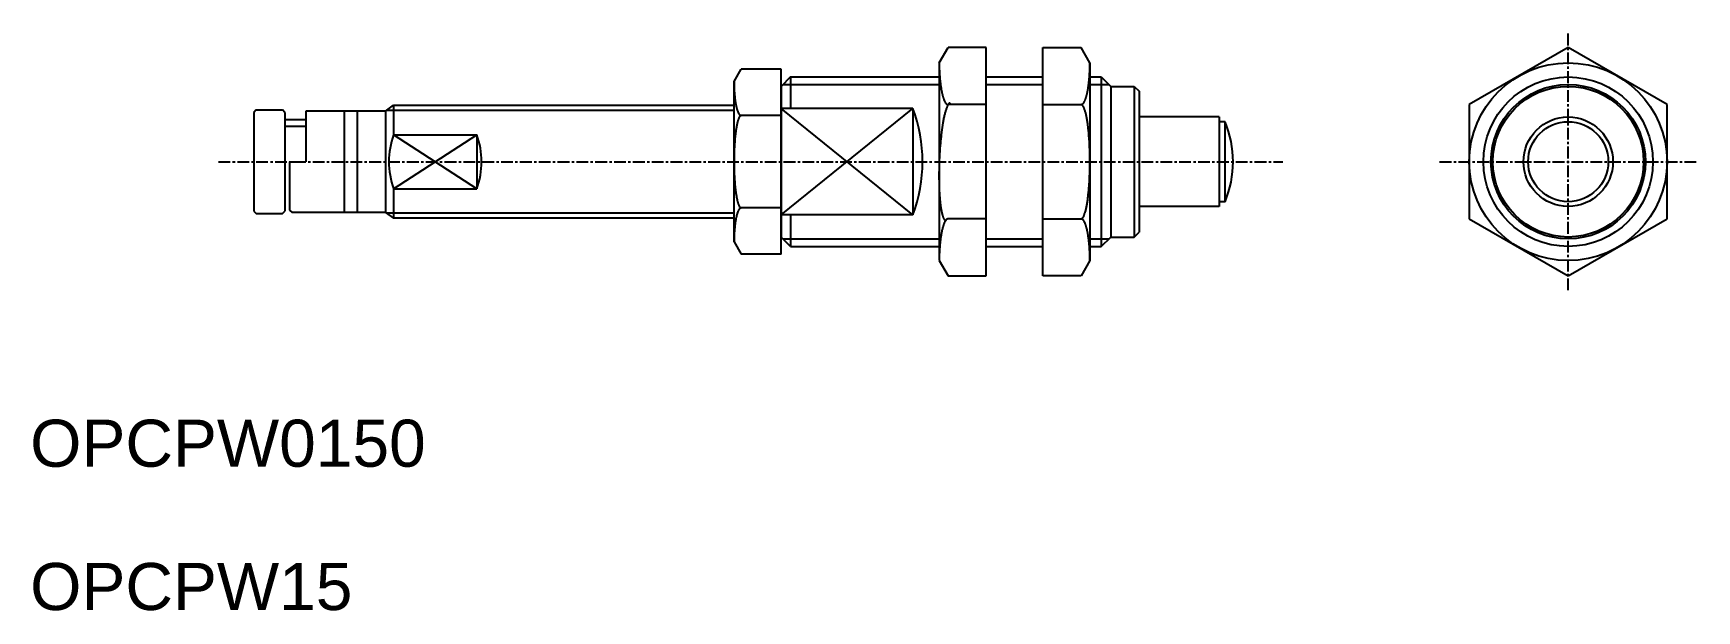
# Model space of a CAD drawing. Extents: x 38 to 214, y 144 to 205.
import ezdxf
from ezdxf.enums import TextEntityAlignment as Align

# ---------------------------------------------------------------- set-up
doc = ezdxf.new("R2010")
doc.units = 0
doc.linetypes.add('CENTER', pattern=[2, 1.25, -0.25, 0.25, -0.25])
doc.layers.get('0').update_dxf_attribs({"linetype": 'CONTINUOUS'})
doc.layers.add('CENTER', color=1, linetype='CENTER')

msp = doc.modelspace()

# ---------------------------------------------------------------- linework, layer by layer
at = {"color": 7, "linetype": 'CONTINUOUS'}
for p, q in [((133.88, 201.8), (134.82, 203.42)), ((138.88, 203.42), (134.82, 203.42)), ((138.88, 179.17), (138.88, 203.42)), ((144.88, 179.17), (144.88, 203.42)), ((144.88, 203.42), (148.95, 203.42)), ((149.88, 201.8), (148.95, 203.42)), ((200.66, 203.42), (190.16, 197.36)), ((211.16, 197.36), (200.66, 203.42)), ((133.88, 201.8), (133.88, 180.79)), ((149.88, 201.8), (149.88, 180.79)), ((118.09, 200.3), (117.09, 199.3)), ((118.09, 200.3), (118.09, 196.95)), ((118.09, 200.3), (133.88, 200.3)), ((138.88, 200.3), (144.88, 200.3)), ((149.88, 200.3), (151.09, 200.3)), ((151.09, 200.3), (151.09, 182.3)), ((151.09, 200.3), (152.09, 199.3)), ((117.09, 199.3), (117.09, 183.3)), ((152.09, 199.3), (152.09, 183.3)), ((152.09, 199.3), (154.59, 199.3)), ((154.59, 199.3), (154.59, 183.3)), ((154.59, 199.3), (155.09, 198.8)), ((155.09, 198.8), (155.09, 183.8)), ((117.09, 185.64), (131.09, 196.95)), ((131.09, 185.64), (117.09, 196.95)), ((131.09, 196.95), (117.09, 196.95)), ((131.09, 196.95), (131.09, 185.64)), ((138.88, 197.36), (134.82, 197.36)), ((144.88, 197.36), (148.95, 197.36)), ((163.59, 196.05), (155.09, 196.05)), ((163.59, 196.05), (163.59, 186.55)), ((190.16, 197.36), (190.16, 185.23)), ((211.16, 185.23), (211.16, 197.36)), ((164.23, 195.55), (163.59, 195.55)), ((164.23, 187.05), (164.23, 195.55)), ((131.09, 185.64), (117.09, 185.64)), ((118.09, 185.64), (118.09, 182.3)), ((163.59, 186.55), (155.09, 186.55)), ((164.23, 187.05), (163.59, 187.05)), ((138.88, 185.23), (134.82, 185.23)), ((144.88, 185.23), (148.95, 185.23)), ((154.59, 183.3), (155.09, 183.8)), ((190.16, 185.23), (200.66, 179.17)), ((200.66, 179.17), (211.16, 185.23)), ((118.09, 182.3), (117.09, 183.3)), ((118.09, 182.3), (133.88, 182.3)), ((138.88, 182.3), (144.88, 182.3)), ((149.88, 182.3), (151.09, 182.3)), ((151.09, 182.3), (152.09, 183.3)), ((152.09, 183.3), (154.59, 183.3)), ((133.88, 180.79), (134.82, 179.17)), ((149.88, 180.79), (148.95, 179.17)), ((134.82, 179.17), (138.88, 179.17)), ((148.95, 179.17), (144.88, 179.17))]:
    msp.add_line(p, q, dxfattribs=at)
at = {"color": 3, "linetype": 'CONTINUOUS'}
for p, q in [((112.09, 199.8), (112.84, 201.11)), ((112.09, 182.79), (112.09, 199.8)), ((117.09, 201.11), (112.84, 201.11)), ((117.09, 181.48), (117.09, 201.11)), ((117.29, 199.5), (133.88, 199.5)), ((138.88, 199.5), (144.88, 199.5)), ((149.88, 199.5), (151.89, 199.5)), ((61.34, 196.8), (61.09, 196.54)), ((61.09, 196.54), (61.09, 191.3)), ((61.34, 196.8), (64.14, 196.8)), ((64.39, 196.54), (64.14, 196.8)), ((64.39, 196.54), (64.39, 191.3)), ((75.09, 196.68), (66.64, 196.68)), ((66.64, 196.68), (66.64, 191.3)), ((70.69, 196.68), (70.69, 185.91)), ((72.09, 196.68), (72.09, 185.95)), ((75.09, 196.68), (75.94, 197.3)), ((75.09, 196.68), (75.09, 185.91)), ((112.09, 196.75), (75.17, 196.75)), ((75.94, 197.3), (112.09, 197.3)), ((75.94, 197.3), (75.94, 194.16)), ((117.09, 196.2), (112.84, 196.2)), ((64.39, 195.77), (66.64, 195.77)), ((64.39, 195.08), (66.64, 195.08)), ((75.94, 194.16), (84.79, 194.16)), ((75.94, 188.43), (84.79, 194.16)), ((84.79, 188.43), (75.94, 194.16)), ((84.79, 194.16), (84.79, 188.43)), ((61.09, 191.3), (61.09, 186.05)), ((64.39, 191.3), (64.39, 186.05)), ((64.9, 191.29), (64.9, 186.16)), ((64.9, 191.29), (66.64, 191.29)), ((75.94, 188.43), (84.79, 188.43)), ((75.94, 188.43), (75.94, 185.3)), ((61.09, 186.05), (61.34, 185.8)), ((61.34, 185.8), (64.14, 185.8)), ((64.14, 185.8), (64.39, 186.05)), ((64.9, 186.16), (65.16, 185.91)), ((75.09, 185.91), (65.16, 185.91)), ((75.09, 185.91), (75.94, 185.3)), ((112.09, 185.85), (75.17, 185.85)), ((117.09, 186.39), (112.84, 186.39)), ((112.09, 185.3), (75.94, 185.3)), ((112.09, 182.79), (112.85, 181.48)), ((117.29, 183.1), (133.88, 183.1)), ((138.88, 183.1), (144.88, 183.1)), ((149.88, 183.1), (151.89, 183.1)), ((117.09, 181.48), (112.85, 181.48))]:
    msp.add_line(p, q, dxfattribs=at)
at = {"color": 7, "linetype": 'CONTINUOUS'}
for points in [[(133.88, 201.8, 0), (133.88, 201.74, 0), (133.88, 201.69, 0), (133.88, 201.64, 0), (133.88, 201.58, 0), (133.88, 201.53, 0), (133.88, 201.47, 0), (133.88, 201.42, 0), (133.89, 201.36, 0), (133.89, 201.31, 0), (133.89, 201.26, 0), (133.89, 201.2, 0), (133.89, 201.15, 0), (133.89, 201.09, 0), (133.89, 201.04, 0), (133.9, 200.99, 0), (133.9, 200.93, 0), (133.9, 200.88, 0), (133.9, 200.83, 0), (133.91, 200.77, 0), (133.91, 200.72, 0), (133.91, 200.67, 0), (133.91, 200.61, 0), (133.92, 200.56, 0), (133.92, 200.51, 0), (133.92, 200.46, 0), (133.93, 200.41, 0), (133.93, 200.35, 0), (133.94, 200.3, 0), (133.94, 200.25, 0), (133.94, 200.2, 0), (133.95, 200.15, 0), (133.95, 200.1, 0), (133.96, 200.05, 0), (133.96, 200, 0), (133.97, 199.95, 0), (133.97, 199.9, 0), (133.98, 199.85, 0), (133.98, 199.8, 0), (133.99, 199.75, 0), (133.99, 199.71, 0), (134, 199.66, 0), (134, 199.61, 0), (134.01, 199.56, 0), (134.01, 199.52, 0), (134.02, 199.47, 0), (134.03, 199.42, 0), (134.03, 199.38, 0), (134.04, 199.33, 0), (134.05, 199.29, 0), (134.05, 199.24, 0), (134.06, 199.2, 0), (134.07, 199.15, 0), (134.07, 199.11, 0), (134.08, 199.07, 0), (134.09, 199.02, 0), (134.09, 198.98, 0), (134.1, 198.94, 0), (134.11, 198.9, 0), (134.12, 198.86, 0), (134.12, 198.82, 0), (134.13, 198.78, 0), (134.14, 198.74, 0), (134.15, 198.7, 0), (134.16, 198.66, 0), (134.16, 198.62, 0), (134.17, 198.58, 0), (134.18, 198.54, 0), (134.19, 198.51, 0), (134.2, 198.47, 0), (134.21, 198.44, 0), (134.21, 198.4, 0), (134.22, 198.37, 0), (134.23, 198.33, 0), (134.24, 198.3, 0), (134.25, 198.26, 0), (134.26, 198.23, 0), (134.27, 198.2, 0), (134.28, 198.17, 0), (134.29, 198.14, 0), (134.3, 198.11, 0), (134.31, 198.08, 0), (134.32, 198.05, 0), (134.33, 198.02, 0), (134.34, 197.99, 0), (134.35, 197.96, 0), (134.36, 197.93, 0), (134.37, 197.91, 0), (134.38, 197.88, 0), (134.39, 197.86, 0), (134.4, 197.83, 0), (134.41, 197.81, 0), (134.42, 197.78, 0), (134.43, 197.76, 0), (134.44, 197.74, 0), (134.45, 197.72, 0), (134.46, 197.7, 0), (134.47, 197.68, 0), (134.48, 197.66, 0), (134.49, 197.64, 0), (134.5, 197.62, 0), (134.51, 197.6, 0), (134.52, 197.58, 0), (134.53, 197.56, 0), (134.55, 197.55, 0), (134.56, 197.53, 0), (134.57, 197.52, 0), (134.58, 197.5, 0), (134.59, 197.49, 0), (134.6, 197.48, 0), (134.61, 197.47, 0), (134.62, 197.45, 0), (134.63, 197.44, 0), (134.65, 197.43, 0), (134.66, 197.42, 0), (134.67, 197.41, 0), (134.68, 197.41, 0), (134.69, 197.4, 0), (134.7, 197.39, 0), (134.71, 197.38, 0), (134.73, 197.38, 0), (134.74, 197.37, 0), (134.75, 197.37, 0), (134.76, 197.37, 0), (134.77, 197.36, 0), (134.78, 197.36, 0), (134.79, 197.36, 0), (134.81, 197.36, 0), (134.82, 197.36, 0)], [(148.95, 197.36, 0), (148.96, 197.36, 0), (148.97, 197.36, 0), (148.98, 197.36, 0), (148.99, 197.36, 0), (149, 197.37, 0), (149.01, 197.37, 0), (149.03, 197.37, 0), (149.04, 197.38, 0), (149.05, 197.38, 0), (149.06, 197.39, 0), (149.07, 197.4, 0), (149.08, 197.41, 0), (149.09, 197.41, 0), (149.11, 197.42, 0), (149.12, 197.43, 0), (149.13, 197.44, 0), (149.14, 197.45, 0), (149.15, 197.47, 0), (149.16, 197.48, 0), (149.17, 197.49, 0), (149.18, 197.5, 0), (149.19, 197.52, 0), (149.21, 197.53, 0), (149.22, 197.55, 0), (149.23, 197.56, 0), (149.24, 197.58, 0), (149.25, 197.6, 0), (149.26, 197.62, 0), (149.27, 197.64, 0), (149.28, 197.66, 0), (149.29, 197.68, 0), (149.3, 197.7, 0), (149.31, 197.72, 0), (149.32, 197.74, 0), (149.34, 197.76, 0), (149.35, 197.78, 0), (149.36, 197.81, 0), (149.37, 197.83, 0), (149.38, 197.86, 0), (149.39, 197.88, 0), (149.4, 197.91, 0), (149.41, 197.93, 0), (149.42, 197.96, 0), (149.43, 197.99, 0), (149.44, 198.02, 0), (149.45, 198.05, 0), (149.46, 198.08, 0), (149.47, 198.11, 0), (149.47, 198.14, 0), (149.48, 198.17, 0), (149.49, 198.2, 0), (149.5, 198.23, 0), (149.51, 198.26, 0), (149.52, 198.3, 0), (149.53, 198.33, 0), (149.54, 198.37, 0), (149.55, 198.4, 0), (149.56, 198.44, 0), (149.57, 198.47, 0), (149.57, 198.51, 0), (149.58, 198.54, 0), (149.59, 198.58, 0), (149.6, 198.62, 0), (149.61, 198.66, 0), (149.62, 198.7, 0), (149.62, 198.74, 0), (149.63, 198.78, 0), (149.64, 198.82, 0), (149.65, 198.86, 0), (149.65, 198.9, 0), (149.66, 198.94, 0), (149.67, 198.98, 0), (149.68, 199.02, 0), (149.68, 199.07, 0), (149.69, 199.11, 0), (149.7, 199.15, 0), (149.7, 199.2, 0), (149.71, 199.24, 0), (149.72, 199.29, 0), (149.72, 199.33, 0), (149.73, 199.38, 0), (149.74, 199.42, 0), (149.74, 199.47, 0), (149.75, 199.52, 0), (149.75, 199.56, 0), (149.76, 199.61, 0), (149.77, 199.66, 0), (149.77, 199.71, 0), (149.78, 199.75, 0), (149.78, 199.8, 0), (149.79, 199.85, 0), (149.79, 199.9, 0), (149.8, 199.95, 0), (149.8, 200, 0), (149.81, 200.05, 0), (149.81, 200.1, 0), (149.81, 200.15, 0), (149.82, 200.2, 0), (149.82, 200.25, 0), (149.83, 200.3, 0), (149.83, 200.35, 0), (149.83, 200.41, 0), (149.84, 200.46, 0), (149.84, 200.51, 0), (149.84, 200.56, 0), (149.85, 200.61, 0), (149.85, 200.67, 0), (149.85, 200.72, 0), (149.86, 200.77, 0), (149.86, 200.83, 0), (149.86, 200.88, 0), (149.86, 200.93, 0), (149.87, 200.99, 0), (149.87, 201.04, 0), (149.87, 201.09, 0), (149.87, 201.15, 0), (149.87, 201.2, 0), (149.87, 201.26, 0), (149.88, 201.31, 0), (149.88, 201.36, 0), (149.88, 201.42, 0), (149.88, 201.47, 0), (149.88, 201.53, 0), (149.88, 201.58, 0), (149.88, 201.64, 0), (149.88, 201.69, 0), (149.88, 201.74, 0), (149.88, 201.8, 0)], [(135.02, 197.54, 0), (135, 197.53, 0), (134.97, 197.52, 0), (134.95, 197.51, 0), (134.93, 197.49, 0), (134.9, 197.47, 0), (134.88, 197.44, 0), (134.86, 197.41, 0), (134.83, 197.38, 0), (134.81, 197.34, 0), (134.79, 197.3, 0), (134.76, 197.26, 0), (134.74, 197.21, 0), (134.71, 197.16, 0), (134.69, 197.11, 0), (134.67, 197.05, 0), (134.64, 196.99, 0), (134.62, 196.92, 0), (134.6, 196.85, 0), (134.57, 196.78, 0), (134.55, 196.71, 0), (134.53, 196.63, 0), (134.51, 196.55, 0), (134.48, 196.46, 0), (134.46, 196.38, 0), (134.44, 196.28, 0), (134.42, 196.19, 0), (134.4, 196.09, 0), (134.38, 195.99, 0), (134.35, 195.89, 0), (134.33, 195.79, 0), (134.31, 195.68, 0), (134.29, 195.57, 0), (134.27, 195.45, 0), (134.25, 195.34, 0), (134.24, 195.22, 0), (134.22, 195.1, 0), (134.2, 194.98, 0), (134.18, 194.85, 0), (134.16, 194.73, 0), (134.15, 194.6, 0), (134.13, 194.46, 0), (134.11, 194.33, 0), (134.1, 194.2, 0), (134.08, 194.06, 0), (134.07, 193.92, 0), (134.05, 193.78, 0), (134.04, 193.64, 0), (134.02, 193.5, 0), (134.01, 193.35, 0), (134, 193.21, 0), (133.99, 193.06, 0), (133.97, 192.91, 0), (133.96, 192.77, 0), (133.95, 192.62, 0), (133.94, 192.47, 0), (133.93, 192.31, 0), (133.92, 192.16, 0), (133.91, 192.01, 0), (133.91, 191.86, 0), (133.9, 191.71, 0), (133.89, 191.55, 0), (133.89, 191.4, 0), (133.88, 191.25, 0), (133.87, 191.09, 0), (133.87, 190.94, 0), (133.87, 190.79, 0), (133.86, 190.63, 0), (133.86, 190.48, 0), (133.86, 190.33, 0), (133.85, 190.18, 0), (133.85, 190.03, 0), (133.85, 189.88, 0), (133.85, 189.73, 0), (133.85, 189.58, 0), (133.85, 189.43, 0), (133.86, 189.29, 0), (133.86, 189.14, 0), (133.86, 189, 0), (133.86, 188.86, 0), (133.87, 188.72, 0), (133.87, 188.58, 0), (133.88, 188.44, 0), (133.88, 188.31, 0), (133.89, 188.17, 0), (133.9, 188.04, 0), (133.9, 187.91, 0), (133.91, 187.78, 0), (133.92, 187.66, 0), (133.93, 187.53, 0), (133.94, 187.41, 0), (133.95, 187.29, 0), (133.96, 187.18, 0), (133.97, 187.06, 0), (133.98, 186.95, 0), (133.99, 186.84, 0), (134.01, 186.74, 0), (134.02, 186.63, 0), (134.03, 186.53, 0), (134.05, 186.43, 0), (134.06, 186.34, 0), (134.08, 186.25, 0), (134.09, 186.16, 0), (134.11, 186.07, 0), (134.12, 185.99, 0), (134.14, 185.91, 0), (134.16, 185.83, 0), (134.18, 185.76, 0), (134.19, 185.69, 0), (134.21, 185.63, 0), (134.23, 185.56, 0), (134.25, 185.5, 0), (134.27, 185.45, 0), (134.29, 185.4, 0), (134.31, 185.35, 0), (134.33, 185.3, 0), (134.35, 185.26, 0), (134.37, 185.22, 0), (134.39, 185.19, 0), (134.41, 185.16, 0), (134.43, 185.13, 0), (134.46, 185.11, 0), (134.48, 185.09, 0), (134.5, 185.07, 0), (134.52, 185.06, 0), (134.54, 185.05, 0), (134.57, 185.05, 0), (134.59, 185.05, 0), (134.61, 185.05, 0)], [(148.95, 185.23, 0), (148.97, 185.23, 0), (148.99, 185.24, 0), (149.01, 185.25, 0), (149.04, 185.26, 0), (149.06, 185.28, 0), (149.08, 185.3, 0), (149.11, 185.32, 0), (149.13, 185.35, 0), (149.15, 185.38, 0), (149.17, 185.41, 0), (149.19, 185.45, 0), (149.22, 185.49, 0), (149.24, 185.54, 0), (149.26, 185.59, 0), (149.28, 185.64, 0), (149.3, 185.69, 0), (149.32, 185.75, 0), (149.35, 185.82, 0), (149.37, 185.88, 0), (149.39, 185.95, 0), (149.41, 186.02, 0), (149.43, 186.1, 0), (149.45, 186.17, 0), (149.47, 186.25, 0), (149.48, 186.34, 0), (149.5, 186.43, 0), (149.52, 186.52, 0), (149.54, 186.61, 0), (149.56, 186.7, 0), (149.57, 186.8, 0), (149.59, 186.9, 0), (149.61, 187.01, 0), (149.62, 187.12, 0), (149.64, 187.22, 0), (149.65, 187.34, 0), (149.67, 187.45, 0), (149.68, 187.57, 0), (149.7, 187.68, 0), (149.71, 187.8, 0), (149.72, 187.93, 0), (149.74, 188.05, 0), (149.75, 188.18, 0), (149.76, 188.31, 0), (149.77, 188.44, 0), (149.78, 188.57, 0), (149.79, 188.7, 0), (149.8, 188.84, 0), (149.81, 188.98, 0), (149.82, 189.11, 0), (149.83, 189.25, 0), (149.83, 189.39, 0), (149.84, 189.54, 0), (149.85, 189.68, 0), (149.85, 189.82, 0), (149.86, 189.97, 0), (149.86, 190.11, 0), (149.87, 190.26, 0), (149.87, 190.41, 0), (149.87, 190.55, 0), (149.88, 190.7, 0), (149.88, 190.85, 0), (149.88, 191, 0), (149.88, 191.15, 0), (149.88, 191.3, 0), (149.88, 191.44, 0), (149.88, 191.59, 0), (149.88, 191.74, 0), (149.88, 191.89, 0), (149.87, 192.04, 0), (149.87, 192.18, 0), (149.87, 192.33, 0), (149.86, 192.48, 0), (149.86, 192.62, 0), (149.85, 192.77, 0), (149.85, 192.91, 0), (149.84, 193.06, 0), (149.83, 193.2, 0), (149.83, 193.34, 0), (149.82, 193.48, 0), (149.81, 193.62, 0), (149.8, 193.75, 0), (149.79, 193.89, 0), (149.78, 194.02, 0), (149.77, 194.15, 0), (149.76, 194.28, 0), (149.75, 194.41, 0), (149.74, 194.54, 0), (149.72, 194.66, 0), (149.71, 194.79, 0), (149.7, 194.91, 0), (149.68, 195.02, 0), (149.67, 195.14, 0), (149.65, 195.25, 0), (149.64, 195.37, 0), (149.62, 195.48, 0), (149.61, 195.58, 0), (149.59, 195.69, 0), (149.57, 195.79, 0), (149.56, 195.89, 0), (149.54, 195.98, 0), (149.52, 196.07, 0), (149.5, 196.16, 0), (149.48, 196.25, 0), (149.47, 196.34, 0), (149.45, 196.42, 0), (149.43, 196.5, 0), (149.41, 196.57, 0), (149.39, 196.64, 0), (149.37, 196.71, 0), (149.35, 196.78, 0), (149.32, 196.84, 0), (149.3, 196.9, 0), (149.28, 196.95, 0), (149.26, 197, 0), (149.24, 197.05, 0), (149.22, 197.1, 0), (149.19, 197.14, 0), (149.17, 197.18, 0), (149.15, 197.21, 0), (149.13, 197.24, 0), (149.11, 197.27, 0), (149.08, 197.29, 0), (149.06, 197.31, 0), (149.04, 197.33, 0), (149.01, 197.34, 0), (148.99, 197.35, 0), (148.97, 197.36, 0), (148.95, 197.36, 0)], [(134.82, 185.23, 0), (134.81, 185.23, 0), (134.79, 185.23, 0), (134.78, 185.23, 0), (134.77, 185.23, 0), (134.76, 185.22, 0), (134.75, 185.22, 0), (134.74, 185.22, 0), (134.73, 185.21, 0), (134.71, 185.21, 0), (134.7, 185.2, 0), (134.69, 185.19, 0), (134.68, 185.19, 0), (134.67, 185.18, 0), (134.66, 185.17, 0), (134.65, 185.16, 0), (134.63, 185.15, 0), (134.62, 185.14, 0), (134.61, 185.13, 0), (134.6, 185.11, 0), (134.59, 185.1, 0), (134.58, 185.09, 0), (134.57, 185.07, 0), (134.56, 185.06, 0), (134.55, 185.04, 0), (134.53, 185.03, 0), (134.52, 185.01, 0), (134.51, 184.99, 0), (134.5, 184.97, 0), (134.49, 184.95, 0), (134.48, 184.94, 0), (134.47, 184.92, 0), (134.46, 184.9, 0), (134.45, 184.87, 0), (134.44, 184.85, 0), (134.43, 184.83, 0), (134.42, 184.81, 0), (134.41, 184.78, 0), (134.4, 184.76, 0), (134.39, 184.73, 0), (134.38, 184.71, 0), (134.37, 184.68, 0), (134.36, 184.66, 0), (134.35, 184.63, 0), (134.34, 184.6, 0), (134.33, 184.57, 0), (134.32, 184.54, 0), (134.31, 184.51, 0), (134.3, 184.48, 0), (134.29, 184.45, 0), (134.28, 184.42, 0), (134.27, 184.39, 0), (134.26, 184.36, 0), (134.25, 184.33, 0), (134.24, 184.29, 0), (134.23, 184.26, 0), (134.22, 184.22, 0), (134.21, 184.19, 0), (134.21, 184.15, 0), (134.2, 184.12, 0), (134.19, 184.08, 0), (134.18, 184.05, 0), (134.17, 184.01, 0), (134.16, 183.97, 0), (134.16, 183.93, 0), (134.15, 183.89, 0), (134.14, 183.85, 0), (134.13, 183.81, 0), (134.12, 183.77, 0), (134.12, 183.73, 0), (134.11, 183.69, 0), (134.1, 183.65, 0), (134.09, 183.61, 0), (134.09, 183.57, 0), (134.08, 183.52, 0), (134.07, 183.48, 0), (134.07, 183.44, 0), (134.06, 183.39, 0), (134.05, 183.35, 0), (134.05, 183.3, 0), (134.04, 183.26, 0), (134.03, 183.21, 0), (134.03, 183.17, 0), (134.02, 183.12, 0), (134.01, 183.08, 0), (134.01, 183.03, 0), (134, 182.98, 0), (134, 182.93, 0), (133.99, 182.89, 0), (133.99, 182.84, 0), (133.98, 182.79, 0), (133.98, 182.74, 0), (133.97, 182.69, 0), (133.97, 182.64, 0), (133.96, 182.59, 0), (133.96, 182.54, 0), (133.95, 182.49, 0), (133.95, 182.44, 0), (133.94, 182.39, 0), (133.94, 182.34, 0), (133.94, 182.29, 0), (133.93, 182.24, 0), (133.93, 182.18, 0), (133.92, 182.13, 0), (133.92, 182.08, 0), (133.92, 182.03, 0), (133.91, 181.98, 0), (133.91, 181.92, 0), (133.91, 181.87, 0), (133.91, 181.82, 0), (133.9, 181.76, 0), (133.9, 181.71, 0), (133.9, 181.66, 0), (133.9, 181.6, 0), (133.89, 181.55, 0), (133.89, 181.5, 0), (133.89, 181.44, 0), (133.89, 181.39, 0), (133.89, 181.34, 0), (133.89, 181.28, 0), (133.89, 181.23, 0), (133.88, 181.17, 0), (133.88, 181.12, 0), (133.88, 181.06, 0), (133.88, 181.01, 0), (133.88, 180.96, 0), (133.88, 180.9, 0), (133.88, 180.85, 0), (133.88, 180.79, 0)], [(149.88, 180.79, 0), (149.88, 180.85, 0), (149.88, 180.9, 0), (149.88, 180.96, 0), (149.88, 181.01, 0), (149.88, 181.06, 0), (149.88, 181.12, 0), (149.88, 181.17, 0), (149.88, 181.23, 0), (149.88, 181.28, 0), (149.87, 181.34, 0), (149.87, 181.39, 0), (149.87, 181.44, 0), (149.87, 181.5, 0), (149.87, 181.55, 0), (149.87, 181.6, 0), (149.86, 181.66, 0), (149.86, 181.71, 0), (149.86, 181.76, 0), (149.86, 181.82, 0), (149.85, 181.87, 0), (149.85, 181.92, 0), (149.85, 181.98, 0), (149.84, 182.03, 0), (149.84, 182.08, 0), (149.84, 182.13, 0), (149.83, 182.18, 0), (149.83, 182.24, 0), (149.83, 182.29, 0), (149.82, 182.34, 0), (149.82, 182.39, 0), (149.81, 182.44, 0), (149.81, 182.49, 0), (149.81, 182.54, 0), (149.8, 182.59, 0), (149.8, 182.64, 0), (149.79, 182.69, 0), (149.79, 182.74, 0), (149.78, 182.79, 0), (149.78, 182.84, 0), (149.77, 182.89, 0), (149.77, 182.93, 0), (149.76, 182.98, 0), (149.75, 183.03, 0), (149.75, 183.08, 0), (149.74, 183.12, 0), (149.74, 183.17, 0), (149.73, 183.21, 0), (149.72, 183.26, 0), (149.72, 183.3, 0), (149.71, 183.35, 0), (149.7, 183.39, 0), (149.7, 183.44, 0), (149.69, 183.48, 0), (149.68, 183.52, 0), (149.68, 183.57, 0), (149.67, 183.61, 0), (149.66, 183.65, 0), (149.65, 183.69, 0), (149.65, 183.73, 0), (149.64, 183.77, 0), (149.63, 183.81, 0), (149.62, 183.85, 0), (149.62, 183.89, 0), (149.61, 183.93, 0), (149.6, 183.97, 0), (149.59, 184.01, 0), (149.58, 184.05, 0), (149.57, 184.08, 0), (149.57, 184.12, 0), (149.56, 184.15, 0), (149.55, 184.19, 0), (149.54, 184.22, 0), (149.53, 184.26, 0), (149.52, 184.29, 0), (149.51, 184.33, 0), (149.5, 184.36, 0), (149.49, 184.39, 0), (149.48, 184.42, 0), (149.47, 184.45, 0), (149.47, 184.48, 0), (149.46, 184.51, 0), (149.45, 184.54, 0), (149.44, 184.57, 0), (149.43, 184.6, 0), (149.42, 184.63, 0), (149.41, 184.66, 0), (149.4, 184.68, 0), (149.39, 184.71, 0), (149.38, 184.73, 0), (149.37, 184.76, 0), (149.36, 184.78, 0), (149.35, 184.81, 0), (149.34, 184.83, 0), (149.32, 184.85, 0), (149.31, 184.87, 0), (149.3, 184.9, 0), (149.29, 184.92, 0), (149.28, 184.94, 0), (149.27, 184.95, 0), (149.26, 184.97, 0), (149.25, 184.99, 0), (149.24, 185.01, 0), (149.23, 185.03, 0), (149.22, 185.04, 0), (149.21, 185.06, 0), (149.19, 185.07, 0), (149.18, 185.09, 0), (149.17, 185.1, 0), (149.16, 185.11, 0), (149.15, 185.13, 0), (149.14, 185.14, 0), (149.13, 185.15, 0), (149.12, 185.16, 0), (149.11, 185.17, 0), (149.09, 185.18, 0), (149.08, 185.19, 0), (149.07, 185.19, 0), (149.06, 185.2, 0), (149.05, 185.21, 0), (149.04, 185.21, 0), (149.03, 185.22, 0), (149.01, 185.22, 0), (149, 185.22, 0), (148.99, 185.23, 0), (148.98, 185.23, 0), (148.97, 185.23, 0), (148.96, 185.23, 0), (148.95, 185.23, 0)]]:
    msp.add_polyline3d(points, dxfattribs=at)
at = {"color": 3, "linetype": 'CONTINUOUS'}
for points in [[(112.09, 199.8, 0), (112.09, 199.76, 0), (112.09, 199.72, 0), (112.09, 199.67, 0), (112.09, 199.63, 0), (112.09, 199.58, 0), (112.09, 199.54, 0), (112.09, 199.49, 0), (112.09, 199.45, 0), (112.09, 199.41, 0), (112.09, 199.36, 0), (112.09, 199.32, 0), (112.1, 199.28, 0), (112.1, 199.23, 0), (112.1, 199.19, 0), (112.1, 199.14, 0), (112.1, 199.1, 0), (112.1, 199.06, 0), (112.11, 199.01, 0), (112.11, 198.97, 0), (112.11, 198.93, 0), (112.11, 198.89, 0), (112.11, 198.84, 0), (112.12, 198.8, 0), (112.12, 198.76, 0), (112.12, 198.72, 0), (112.13, 198.67, 0), (112.13, 198.63, 0), (112.13, 198.59, 0), (112.13, 198.55, 0), (112.14, 198.51, 0), (112.14, 198.47, 0), (112.14, 198.43, 0), (112.15, 198.38, 0), (112.15, 198.34, 0), (112.16, 198.3, 0), (112.16, 198.26, 0), (112.16, 198.22, 0), (112.17, 198.18, 0), (112.17, 198.14, 0), (112.18, 198.11, 0), (112.18, 198.07, 0), (112.19, 198.03, 0), (112.19, 197.99, 0), (112.19, 197.95, 0), (112.2, 197.91, 0), (112.2, 197.88, 0), (112.21, 197.84, 0), (112.21, 197.8, 0), (112.22, 197.77, 0), (112.22, 197.73, 0), (112.23, 197.69, 0), (112.24, 197.66, 0), (112.24, 197.62, 0), (112.25, 197.59, 0), (112.25, 197.55, 0), (112.26, 197.52, 0), (112.26, 197.48, 0), (112.27, 197.45, 0), (112.28, 197.42, 0), (112.28, 197.38, 0), (112.29, 197.35, 0), (112.3, 197.32, 0), (112.3, 197.29, 0), (112.31, 197.26, 0), (112.31, 197.23, 0), (112.32, 197.2, 0), (112.33, 197.16, 0), (112.34, 197.14, 0), (112.34, 197.11, 0), (112.35, 197.08, 0), (112.36, 197.05, 0), (112.36, 197.02, 0), (112.37, 196.99, 0), (112.38, 196.96, 0), (112.38, 196.94, 0), (112.39, 196.91, 0), (112.4, 196.88, 0), (112.41, 196.86, 0), (112.41, 196.83, 0), (112.42, 196.81, 0), (112.43, 196.78, 0), (112.44, 196.76, 0), (112.45, 196.74, 0), (112.45, 196.71, 0), (112.46, 196.69, 0), (112.47, 196.67, 0), (112.48, 196.65, 0), (112.49, 196.63, 0), (112.49, 196.61, 0), (112.5, 196.59, 0), (112.51, 196.57, 0), (112.52, 196.55, 0), (112.53, 196.53, 0), (112.54, 196.51, 0), (112.54, 196.49, 0), (112.55, 196.48, 0), (112.56, 196.46, 0), (112.57, 196.44, 0), (112.58, 196.43, 0), (112.59, 196.41, 0), (112.6, 196.4, 0), (112.6, 196.38, 0), (112.61, 196.37, 0), (112.62, 196.36, 0), (112.63, 196.34, 0), (112.64, 196.33, 0), (112.65, 196.32, 0), (112.66, 196.31, 0), (112.67, 196.3, 0), (112.68, 196.29, 0), (112.69, 196.28, 0), (112.69, 196.27, 0), (112.7, 196.26, 0), (112.71, 196.26, 0), (112.72, 196.25, 0), (112.73, 196.24, 0), (112.74, 196.23, 0), (112.75, 196.23, 0), (112.76, 196.22, 0), (112.77, 196.22, 0), (112.78, 196.22, 0), (112.79, 196.21, 0), (112.8, 196.21, 0), (112.8, 196.21, 0), (112.81, 196.2, 0), (112.82, 196.2, 0), (112.83, 196.2, 0), (112.84, 196.2, 0)], [(112.84, 196.2, 0), (112.82, 196.2, 0), (112.8, 196.2, 0), (112.79, 196.19, 0), (112.77, 196.18, 0), (112.75, 196.17, 0), (112.73, 196.15, 0), (112.71, 196.13, 0), (112.69, 196.11, 0), (112.68, 196.08, 0), (112.66, 196.06, 0), (112.64, 196.02, 0), (112.62, 195.99, 0), (112.6, 195.95, 0), (112.59, 195.92, 0), (112.57, 195.87, 0), (112.55, 195.83, 0), (112.54, 195.78, 0), (112.52, 195.73, 0), (112.5, 195.68, 0), (112.49, 195.62, 0), (112.47, 195.56, 0), (112.45, 195.5, 0), (112.44, 195.44, 0), (112.42, 195.38, 0), (112.41, 195.31, 0), (112.39, 195.24, 0), (112.38, 195.16, 0), (112.36, 195.09, 0), (112.35, 195.01, 0), (112.34, 194.93, 0), (112.32, 194.85, 0), (112.31, 194.76, 0), (112.3, 194.68, 0), (112.28, 194.59, 0), (112.27, 194.5, 0), (112.26, 194.41, 0), (112.25, 194.31, 0), (112.24, 194.22, 0), (112.22, 194.12, 0), (112.21, 194.02, 0), (112.2, 193.92, 0), (112.19, 193.82, 0), (112.19, 193.71, 0), (112.18, 193.61, 0), (112.17, 193.5, 0), (112.16, 193.39, 0), (112.15, 193.28, 0), (112.14, 193.17, 0), (112.14, 193.06, 0), (112.13, 192.95, 0), (112.13, 192.83, 0), (112.12, 192.72, 0), (112.11, 192.6, 0), (112.11, 192.49, 0), (112.11, 192.37, 0), (112.1, 192.25, 0), (112.1, 192.13, 0), (112.1, 192.01, 0), (112.09, 191.9, 0), (112.09, 191.78, 0), (112.09, 191.66, 0), (112.09, 191.54, 0), (112.09, 191.42, 0), (112.09, 191.29, 0), (112.09, 191.17, 0), (112.09, 191.05, 0), (112.09, 190.93, 0), (112.09, 190.81, 0), (112.09, 190.69, 0), (112.1, 190.57, 0), (112.1, 190.46, 0), (112.1, 190.34, 0), (112.11, 190.22, 0), (112.11, 190.1, 0), (112.11, 189.99, 0), (112.12, 189.87, 0), (112.13, 189.76, 0), (112.13, 189.64, 0), (112.14, 189.53, 0), (112.14, 189.42, 0), (112.15, 189.31, 0), (112.16, 189.2, 0), (112.17, 189.09, 0), (112.18, 188.98, 0), (112.19, 188.88, 0), (112.19, 188.77, 0), (112.2, 188.67, 0), (112.21, 188.57, 0), (112.22, 188.47, 0), (112.24, 188.37, 0), (112.25, 188.28, 0), (112.26, 188.18, 0), (112.27, 188.09, 0), (112.28, 188, 0), (112.3, 187.91, 0), (112.31, 187.82, 0), (112.32, 187.74, 0), (112.34, 187.66, 0), (112.35, 187.58, 0), (112.36, 187.5, 0), (112.38, 187.43, 0), (112.39, 187.35, 0), (112.41, 187.28, 0), (112.42, 187.21, 0), (112.44, 187.15, 0), (112.45, 187.09, 0), (112.47, 187.02, 0), (112.49, 186.97, 0), (112.5, 186.91, 0), (112.52, 186.86, 0), (112.54, 186.81, 0), (112.55, 186.76, 0), (112.57, 186.72, 0), (112.59, 186.67, 0), (112.6, 186.63, 0), (112.62, 186.6, 0), (112.64, 186.56, 0), (112.66, 186.53, 0), (112.68, 186.51, 0), (112.69, 186.48, 0), (112.71, 186.46, 0), (112.73, 186.44, 0), (112.75, 186.42, 0), (112.77, 186.41, 0), (112.79, 186.4, 0), (112.8, 186.39, 0), (112.82, 186.39, 0), (112.84, 186.39, 0)], [(112.84, 186.39, 0), (112.83, 186.39, 0), (112.83, 186.39, 0), (112.82, 186.38, 0), (112.81, 186.38, 0), (112.8, 186.38, 0), (112.79, 186.38, 0), (112.78, 186.37, 0), (112.77, 186.37, 0), (112.76, 186.36, 0), (112.75, 186.36, 0), (112.74, 186.35, 0), (112.73, 186.35, 0), (112.72, 186.34, 0), (112.71, 186.33, 0), (112.71, 186.33, 0), (112.7, 186.32, 0), (112.69, 186.31, 0), (112.68, 186.3, 0), (112.67, 186.29, 0), (112.66, 186.28, 0), (112.65, 186.27, 0), (112.64, 186.26, 0), (112.63, 186.24, 0), (112.63, 186.23, 0), (112.62, 186.22, 0), (112.61, 186.2, 0), (112.6, 186.19, 0), (112.59, 186.18, 0), (112.58, 186.16, 0), (112.57, 186.15, 0), (112.56, 186.13, 0), (112.56, 186.11, 0), (112.55, 186.1, 0), (112.54, 186.08, 0), (112.53, 186.06, 0), (112.52, 186.04, 0), (112.51, 186.02, 0), (112.5, 186, 0), (112.5, 185.98, 0), (112.49, 185.96, 0), (112.48, 185.94, 0), (112.47, 185.92, 0), (112.46, 185.9, 0), (112.46, 185.87, 0), (112.45, 185.85, 0), (112.44, 185.83, 0), (112.43, 185.8, 0), (112.43, 185.78, 0), (112.42, 185.75, 0), (112.41, 185.73, 0), (112.4, 185.7, 0), (112.39, 185.68, 0), (112.39, 185.65, 0), (112.38, 185.62, 0), (112.37, 185.6, 0), (112.37, 185.57, 0), (112.36, 185.54, 0), (112.35, 185.51, 0), (112.34, 185.48, 0), (112.34, 185.45, 0), (112.33, 185.42, 0), (112.32, 185.39, 0), (112.32, 185.36, 0), (112.31, 185.33, 0), (112.3, 185.3, 0), (112.3, 185.27, 0), (112.29, 185.24, 0), (112.29, 185.2, 0), (112.28, 185.17, 0), (112.27, 185.14, 0), (112.27, 185.1, 0), (112.26, 185.07, 0), (112.26, 185.04, 0), (112.25, 185, 0), (112.24, 184.97, 0), (112.24, 184.93, 0), (112.23, 184.89, 0), (112.23, 184.86, 0), (112.22, 184.82, 0), (112.22, 184.79, 0), (112.21, 184.75, 0), (112.21, 184.71, 0), (112.2, 184.67, 0), (112.2, 184.64, 0), (112.19, 184.6, 0), (112.19, 184.56, 0), (112.18, 184.52, 0), (112.18, 184.48, 0), (112.18, 184.44, 0), (112.17, 184.4, 0), (112.17, 184.36, 0), (112.16, 184.32, 0), (112.16, 184.28, 0), (112.16, 184.24, 0), (112.15, 184.2, 0), (112.15, 184.16, 0), (112.14, 184.12, 0), (112.14, 184.08, 0), (112.14, 184.04, 0), (112.13, 184, 0), (112.13, 183.96, 0), (112.13, 183.91, 0), (112.13, 183.87, 0), (112.12, 183.83, 0), (112.12, 183.79, 0), (112.12, 183.75, 0), (112.12, 183.7, 0), (112.11, 183.66, 0), (112.11, 183.62, 0), (112.11, 183.57, 0), (112.11, 183.53, 0), (112.11, 183.49, 0), (112.1, 183.44, 0), (112.1, 183.4, 0), (112.1, 183.36, 0), (112.1, 183.31, 0), (112.1, 183.27, 0), (112.1, 183.23, 0), (112.1, 183.18, 0), (112.09, 183.14, 0), (112.09, 183.09, 0), (112.09, 183.05, 0), (112.09, 183.01, 0), (112.09, 182.96, 0), (112.09, 182.92, 0), (112.09, 182.87, 0), (112.09, 182.83, 0), (112.09, 182.78, 0)]]:
    msp.add_polyline3d(points, dxfattribs=at)
at = {"color": 7, "linetype": 'CONTINUOUS'}
for radius in [10.5, 9, 8, 4.75, 4.25]:
    msp.add_circle((200.66, 191.3), radius, dxfattribs=at)
at = {"color": 3, "linetype": 'CONTINUOUS'}
msp.add_circle((200.66, 191.3), 8.2, dxfattribs=at)
for centre, radius, start, end in [((115.91, 191.3), 16.2, 339.5574, 20.4426), ((154.03, 191.29), 11.05, 337.4253, 22.665)]:
    msp.add_arc(centre, radius, start, end)
at = {"color": 3}
for centre, start, end in [((84.05, 191.3), 160.5681, 199.4319), ((76.68, 191.3), 340.5681, 19.4319)]:
    msp.add_arc(centre, 8.6, start, end, dxfattribs=at)
at = {"layer": 'CENTER', "color": 1, "linetype": 'CENTER'}
for p, q in [((200.66, 177.65), (200.66, 204.94)), ((57.36, 191.3), (170.35, 191.3)), ((187.01, 191.3), (214.31, 191.3))]:
    msp.add_line(p, q, dxfattribs=at)

# ---------------------------------------------------------------- texts
at = {"color": 7, "linetype": 'CONTINUOUS', "width": 1.046512}
for s, p in [('OPCPW0150', (37.36, 157.4)), ('OPCPW15', (37.36, 142.18))]:
    msp.add_text(s, height=5, dxfattribs=at).set_placement(p, align=Align.BOTTOM_LEFT)

doc.saveas('drawing.dxf')
